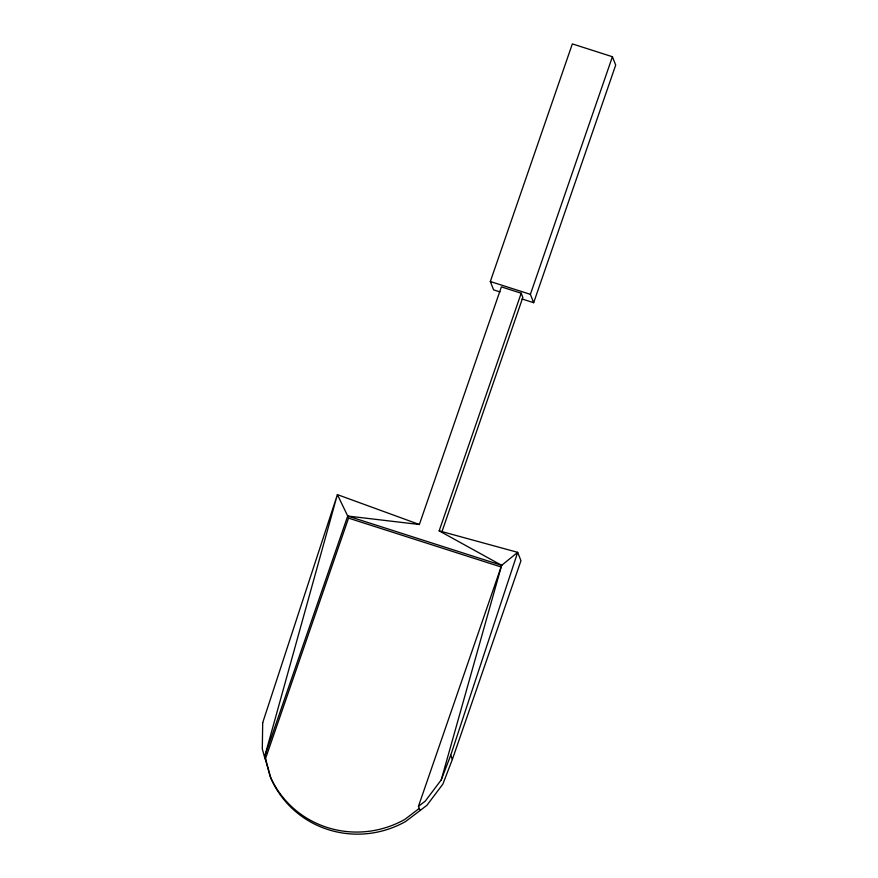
<?xml version="1.0" encoding="UTF-8"?>
<svg xmlns="http://www.w3.org/2000/svg" width="878" height="878" viewBox="0 0 878 878"><rect width="100%" height="100%" fill="white"/><g stroke="black" fill="none" stroke-linecap="round" stroke-linejoin="round"><path stroke-width="1.32" d="M420.09 810.493L418.455 806.322L425.259 801.142L441.239 779.905L501.645 565.333L517.68 552.35L520.961 560.702L452.368 759.426L442.885 784.076L426.906 805.313L405.658 821.479A96.064 93.891 -21.5 0 1 270.907 778.336L265.222 757.747M441.239 779.905L450.721 755.256L517.68 552.35L439.165 530.85L521.192 293.23L501.382 286.886L419.355 524.506L347.721 516.044L337.393 494.621L419.355 524.506M418.455 806.322L501.645 565.333L347.721 516.044L264.53 757.034L266.177 761.204M347.721 516.044L348.544 518.13L265.354 759.119L270.084 776.24A96.064 93.891 -21.5 0 0 404.835 819.394L419.278 808.408M500.076 291.935L493.612 289.872L490.319 281.52L572.346 43.9L612.416 56.73L615.697 65.082L533.67 302.701L522.037 298.97M441.7 532.441L522.838 297.401L521.192 293.23M533.67 302.701L530.378 294.349L612.416 56.73M490.319 281.52L530.378 294.349M348.544 518.13L501.162 567.001M439.165 530.85L501.645 565.333M450.721 755.256L452.368 759.426M262.698 722.726L262.303 748.956L264.53 757.034L337.393 494.621L262.698 722.726"/></g></svg>
